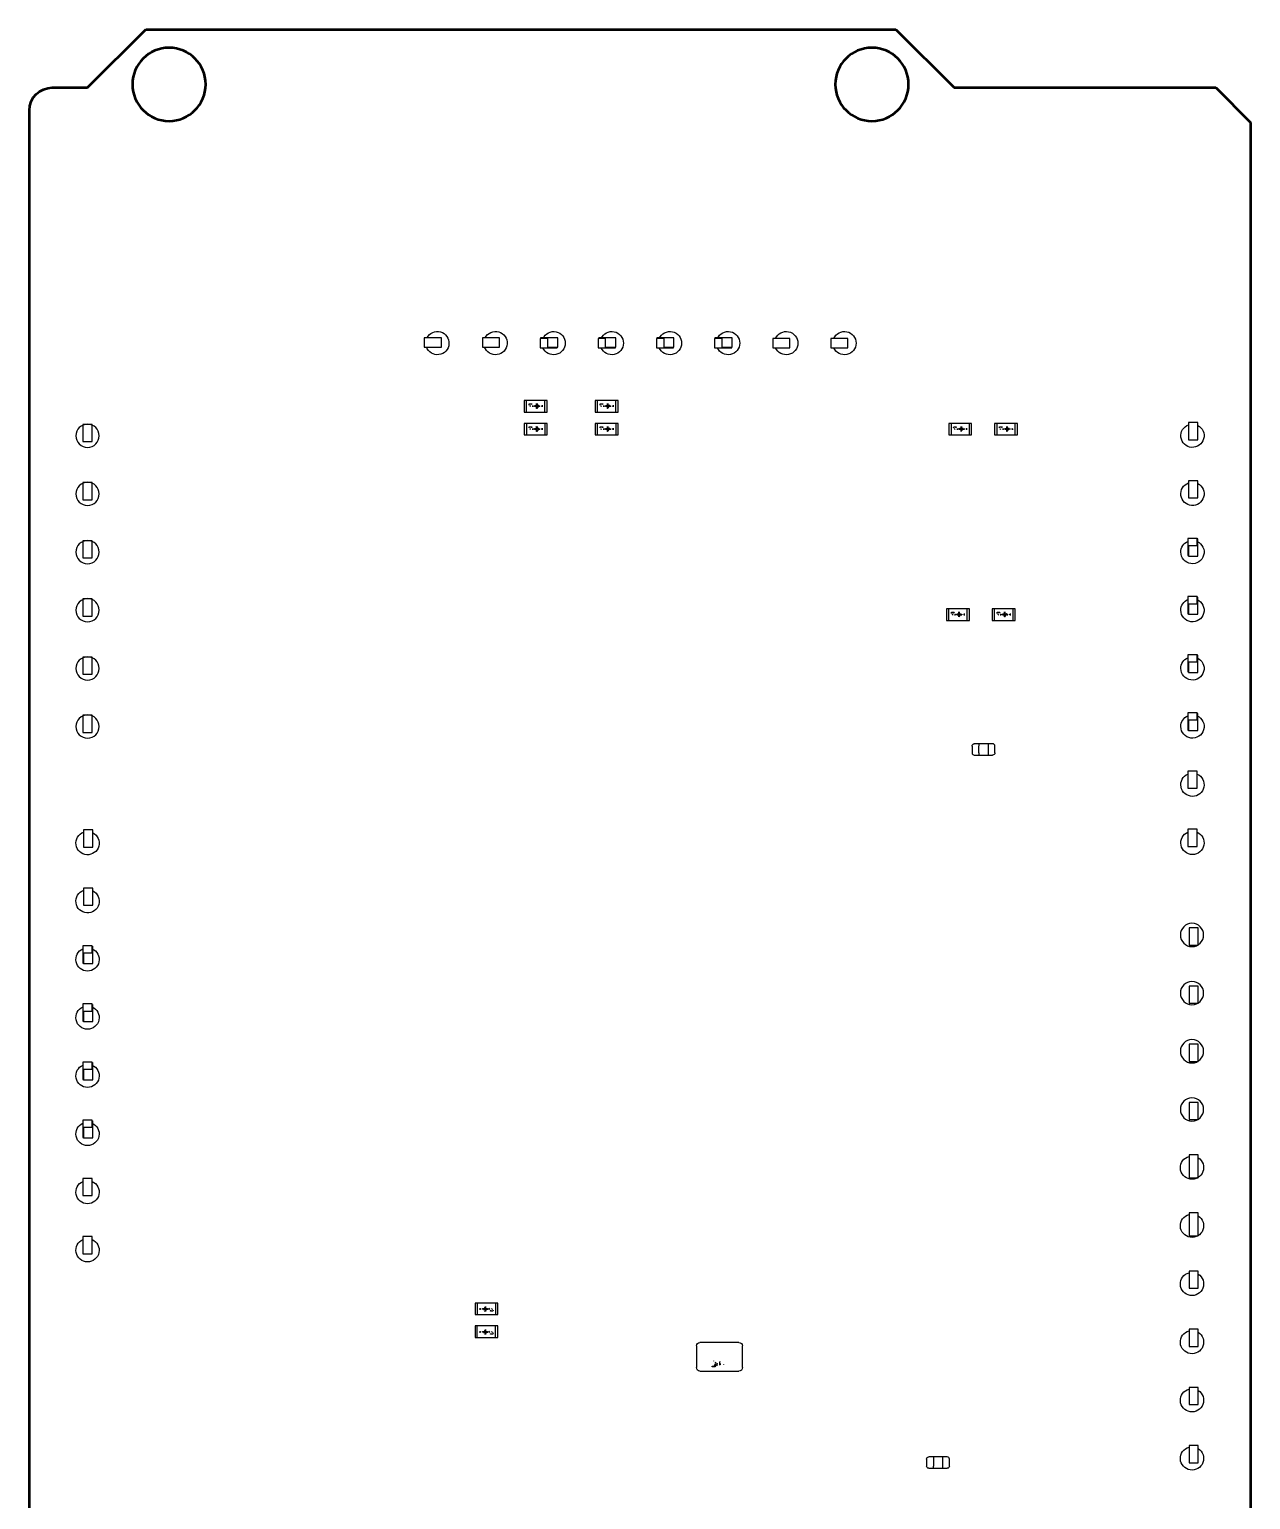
# Model space of a CAD drawing. Header units: millimetres. Extents: x 345 to 622, y 294 to 502.
# Drawn here: x 568.2 to 621.5, y 387.6 to 451.8 of the extents above; entities that cross this region are included whole.
import ezdxf

# ---------------------------------------------------------------- set-up
doc = ezdxf.new("R2010")
doc.units = ezdxf.units.MM
doc.layers.add('Make2D$可见线$场景轮廓线', color=18, linetype='Continuous', lineweight=50, true_color=0x000000)
doc.layers.add('Make2D$可见线$曲线', color=18, linetype='Continuous', true_color=0x000000)

msp = doc.modelspace()

# ---------------------------------------------------------------- linework, layer by layer
at = {"layer": 'Make2D$可见线$场景轮廓线', "color": 96, "true_color": 0x008000}
for p, q in [((570.736, 449.235), (573.276, 451.775)), ((573.276, 451.775), (606.042, 451.775)), ((606.042, 451.775), (608.582, 449.235)), ((569.196, 449.235), (570.736, 449.235)), ((608.582, 449.235), (620.012, 449.235)), ((620.012, 449.235), (621.536, 447.711)), ((568.196, 338.111), (568.196, 448.235)), ((621.536, 447.711), (621.536, 338.111))]:
    msp.add_line(p, q, dxfattribs=at)
at = {"layer": 'Make2D$可见线$场景轮廓线', "color": 96, "true_color": 0x008000, "extrusion": (0, 0, -1)}
for centre in [(-574.296, 449.375), (-604.996, 449.375)]:
    msp.add_circle(centre, 1.6, dxfattribs=at)
msp.add_arc((-569.196, 448.235), 1, 0.00022, 89.99978, dxfattribs=at)
at = {"layer": 'Make2D$可见线$曲线', "color": 96, "true_color": 0x008000}
for p, q in [((570.736, 449.235), (573.276, 451.775)), ((573.276, 451.775), (606.042, 451.775)), ((606.042, 451.775), (608.582, 449.235)), ((569.196, 449.235), (570.736, 449.235)), ((608.582, 449.235), (620.012, 449.235)), ((620.012, 449.235), (621.536, 447.711)), ((568.196, 338.111), (568.196, 448.235)), ((621.536, 447.711), (621.536, 338.111))]:
    msp.add_line(p, q, dxfattribs=at)
at = {"layer": 'Make2D$可见线$曲线', "color": 251, "lineweight": -3, "true_color": 0x4b4b4b}
for p, q in [((585.741, 438.305), (585.441, 438.305)), ((585.736, 438.305), (585.441, 438.305)), ((585.441, 438.305), (585.441, 437.905)), ((585.441, 437.905), (585.741, 437.905)), ((585.441, 437.905), (585.74, 437.905)), ((585.891, 438.305), (585.741, 438.305)), ((585.741, 437.905), (585.891, 437.905)), ((586.191, 438.305), (585.891, 438.305)), ((586.191, 438.305), (585.891, 438.305)), ((585.891, 437.905), (586.191, 437.905)), ((586.191, 437.905), (586.191, 438.305)), ((588.281, 438.305), (587.981, 438.305)), ((588.28, 438.305), (587.981, 438.305)), ((587.981, 438.305), (587.981, 437.905)), ((587.981, 437.905), (588.281, 437.905)), ((588.431, 438.305), (588.281, 438.305)), ((588.281, 437.905), (588.431, 437.905)), ((588.731, 438.305), (588.431, 438.305)), ((588.731, 438.305), (588.431, 438.305)), ((588.431, 437.905), (588.731, 437.905)), ((588.731, 437.905), (588.731, 438.305)), ((590.801, 438.275), (590.501, 438.275)), ((590.501, 438.275), (590.501, 437.875)), ((590.501, 437.875), (590.801, 437.875)), ((590.501, 437.875), (590.8, 437.875)), ((590.821, 438.305), (590.521, 438.305)), ((590.821, 438.305), (590.521, 438.305)), ((590.521, 438.305), (590.521, 438.275)), ((590.823, 438.275), (590.801, 438.275)), ((590.801, 437.875), (590.951, 437.875)), ((590.821, 438.305), (590.821, 437.905)), ((590.971, 438.305), (590.821, 438.305)), ((590.821, 437.905), (590.971, 437.905)), ((590.951, 437.875), (591.251, 437.875)), ((590.951, 437.875), (591.251, 437.875)), ((591.271, 438.305), (590.971, 438.305)), ((590.971, 437.905), (591.271, 437.905)), ((591.251, 437.875), (591.251, 437.905)), ((591.271, 437.905), (591.271, 438.305)), ((593.341, 438.275), (593.041, 438.275)), ((593.041, 438.275), (593.041, 437.875)), ((593.041, 437.875), (593.341, 437.875)), ((593.041, 437.875), (593.341, 437.875)), ((593.361, 438.305), (593.061, 438.305)), ((593.357, 438.305), (593.061, 438.305)), ((593.061, 438.305), (593.061, 438.275)), ((593.367, 438.275), (593.341, 438.275)), ((593.341, 437.875), (593.491, 437.875)), ((593.361, 437.905), (593.361, 438.305)), ((593.511, 438.305), (593.361, 438.305)), ((593.361, 437.905), (593.511, 437.905)), ((593.491, 437.875), (593.791, 437.875)), ((593.491, 437.875), (593.791, 437.875)), ((593.811, 438.305), (593.511, 438.305)), ((593.511, 437.905), (593.811, 437.905)), ((593.511, 437.905), (593.811, 437.905)), ((593.791, 437.875), (593.791, 437.905)), ((593.811, 437.905), (593.811, 438.305)), ((595.881, 438.275), (595.581, 438.275)), ((595.881, 438.275), (595.581, 438.275)), ((595.581, 438.275), (595.581, 437.875)), ((595.581, 437.875), (595.881, 437.875)), ((595.581, 437.875), (595.88, 437.875)), ((595.901, 438.305), (595.601, 438.305)), ((595.901, 438.305), (595.601, 438.305)), ((595.601, 438.305), (595.601, 438.275)), ((595.901, 438.275), (595.881, 438.275)), ((595.881, 437.875), (596.031, 437.875)), ((595.901, 438.305), (595.901, 437.905)), ((596.051, 438.305), (595.901, 438.305)), ((595.901, 437.905), (596.051, 437.905)), ((596.031, 437.875), (596.331, 437.875)), ((596.351, 438.305), (596.051, 438.305)), ((596.051, 437.905), (596.351, 437.905)), ((596.331, 437.875), (596.331, 437.905)), ((596.332, 437.905), (596.351, 437.905)), ((596.351, 437.905), (596.351, 438.305)), ((598.421, 438.275), (598.121, 438.275)), ((598.121, 438.275), (598.121, 437.875)), ((598.121, 437.875), (598.421, 437.875)), ((598.441, 438.305), (598.141, 438.305)), ((598.141, 438.305), (598.141, 438.276)), ((598.443, 438.275), (598.421, 438.275)), ((598.421, 437.875), (598.571, 437.875)), ((598.441, 438.305), (598.441, 437.905)), ((598.591, 438.305), (598.441, 438.305)), ((598.441, 437.905), (598.591, 437.905)), ((598.571, 437.875), (598.871, 437.875)), ((598.571, 437.875), (598.871, 437.875)), ((598.891, 438.305), (598.591, 438.305)), ((598.591, 437.905), (598.891, 437.905)), ((598.871, 437.875), (598.871, 437.905)), ((598.891, 437.905), (598.891, 438.305)), ((600.961, 438.275), (600.661, 438.275)), ((600.661, 438.275), (600.661, 437.875)), ((600.661, 437.875), (600.961, 437.875)), ((601.111, 438.275), (600.961, 438.275)), ((600.961, 437.875), (601.111, 437.875)), ((601.411, 438.275), (601.111, 438.275)), ((601.111, 437.875), (601.411, 437.875)), ((601.411, 437.875), (601.411, 438.275)), ((603.501, 438.275), (603.201, 438.275)), ((603.201, 438.275), (603.201, 437.875)), ((603.201, 437.875), (603.501, 437.875)), ((603.651, 438.275), (603.501, 438.275)), ((603.501, 437.875), (603.651, 437.875)), ((603.951, 438.275), (603.651, 438.275)), ((603.651, 437.875), (603.951, 437.875)), ((603.951, 437.875), (603.951, 438.275)), ((570.536, 434.526), (570.536, 434.226)), ((570.936, 434.526), (570.536, 434.526)), ((570.536, 434.226), (570.536, 434.076)), ((570.536, 434.076), (570.536, 433.776)), ((570.936, 434.226), (570.936, 434.526)), ((570.936, 434.226), (570.936, 434.526)), ((570.936, 434.076), (570.936, 434.226)), ((570.936, 433.776), (570.936, 434.076)), ((618.826, 434.606), (618.826, 434.306)), ((619.226, 434.606), (618.826, 434.606)), ((618.826, 434.306), (618.826, 434.156)), ((618.826, 434.156), (618.826, 433.856)), ((618.826, 434.154), (618.826, 433.856)), ((619.226, 434.306), (619.226, 434.606)), ((619.226, 434.156), (619.226, 434.306)), ((619.226, 433.856), (619.226, 434.156)), ((570.536, 433.776), (570.936, 433.776)), ((618.826, 433.856), (619.226, 433.856)), ((570.536, 431.986), (570.536, 431.686)), ((570.936, 431.986), (570.536, 431.986)), ((570.536, 431.986), (570.536, 431.686)), ((570.536, 431.686), (570.536, 431.536)), ((570.536, 431.536), (570.536, 431.236)), ((570.936, 431.686), (570.936, 431.986)), ((570.936, 431.536), (570.936, 431.686)), ((570.936, 431.236), (570.936, 431.536)), ((570.936, 431.236), (570.936, 431.531)), ((618.826, 432.066), (618.826, 431.766)), ((618.826, 432.066), (618.826, 431.766)), ((619.226, 432.066), (618.826, 432.066)), ((618.826, 431.766), (618.826, 431.616)), ((618.826, 431.616), (618.826, 431.316)), ((618.826, 431.615), (618.826, 431.316)), ((619.226, 431.766), (619.226, 432.066)), ((619.226, 431.766), (619.226, 432.066)), ((619.226, 431.616), (619.226, 431.766)), ((619.226, 431.316), (619.226, 431.616)), ((619.226, 431.316), (619.226, 431.615)), ((570.536, 431.236), (570.936, 431.236)), ((618.826, 431.316), (619.226, 431.316)), ((618.796, 429.546), (618.796, 429.246)), ((618.796, 429.546), (618.796, 429.246)), ((619.196, 429.546), (618.796, 429.546)), ((619.196, 429.246), (619.196, 429.546)), ((619.226, 429.526), (619.196, 429.526)), ((619.226, 429.226), (619.226, 429.526)), ((619.226, 429.226), (619.226, 429.526)), ((570.536, 429.446), (570.536, 429.146)), ((570.936, 429.446), (570.536, 429.446)), ((570.536, 429.446), (570.536, 429.146)), ((570.536, 429.146), (570.536, 428.996)), ((570.536, 428.996), (570.536, 428.696)), ((570.536, 428.993), (570.536, 428.696)), ((570.936, 429.146), (570.936, 429.446)), ((570.936, 429.146), (570.936, 429.446)), ((570.936, 428.996), (570.936, 429.146)), ((570.936, 428.696), (570.936, 428.996)), ((570.936, 428.696), (570.936, 428.993)), ((618.796, 429.246), (618.796, 429.096)), ((618.796, 429.096), (618.796, 428.796)), ((618.796, 429.094), (618.796, 428.796)), ((619.226, 429.226), (618.826, 429.226)), ((618.826, 429.226), (618.826, 429.076)), ((618.826, 429.076), (618.826, 428.776)), ((618.826, 429.073), (618.826, 428.776)), ((619.196, 429.226), (619.196, 429.246)), ((619.226, 429.076), (619.226, 429.226)), ((619.226, 428.776), (619.226, 429.076)), ((570.536, 428.696), (570.936, 428.696)), ((618.796, 428.796), (618.826, 428.796)), ((618.826, 428.776), (619.226, 428.776)), ((618.796, 427.006), (618.796, 426.706)), ((619.196, 427.006), (618.796, 427.006)), ((619.196, 426.706), (619.196, 427.006)), ((619.226, 426.986), (619.198, 426.986)), ((619.226, 426.686), (619.226, 426.986)), ((570.536, 426.906), (570.536, 426.606)), ((570.936, 426.906), (570.536, 426.906)), ((570.536, 426.606), (570.536, 426.456)), ((570.536, 426.456), (570.536, 426.156)), ((570.536, 426.453), (570.536, 426.156)), ((570.936, 426.606), (570.936, 426.906)), ((570.936, 426.606), (570.936, 426.906)), ((570.936, 426.456), (570.936, 426.606)), ((570.936, 426.156), (570.936, 426.456)), ((618.796, 426.706), (618.796, 426.556)), ((618.796, 426.556), (618.796, 426.256)), ((618.796, 426.553), (618.796, 426.256)), ((618.826, 426.686), (619.226, 426.686)), ((618.826, 426.686), (618.826, 426.536)), ((618.826, 426.536), (618.826, 426.236)), ((619.196, 426.686), (619.196, 426.706)), ((619.226, 426.536), (619.226, 426.686)), ((619.226, 426.236), (619.226, 426.537)), ((619.226, 426.236), (619.226, 426.536)), ((570.536, 426.156), (570.936, 426.156)), ((618.796, 426.256), (618.828, 426.256)), ((618.826, 426.25), (618.826, 426.236)), ((618.826, 426.236), (619.226, 426.236)), ((618.796, 424.466), (618.796, 424.166)), ((618.796, 424.466), (618.796, 424.166)), ((619.196, 424.466), (618.796, 424.466)), ((619.196, 424.166), (619.196, 424.466)), ((619.226, 424.446), (619.2, 424.446)), ((619.226, 424.146), (619.226, 424.446)), ((570.536, 424.366), (570.536, 424.066)), ((570.936, 424.366), (570.536, 424.366)), ((570.536, 424.066), (570.536, 423.916)), ((570.536, 423.916), (570.536, 423.616)), ((570.936, 424.066), (570.936, 424.366)), ((570.936, 424.066), (570.936, 424.366)), ((570.936, 423.916), (570.936, 424.066)), ((570.936, 423.616), (570.936, 423.916)), ((618.796, 424.166), (618.796, 424.016)), ((618.796, 424.016), (618.796, 423.716)), ((619.226, 424.146), (618.826, 424.146)), ((618.826, 424.146), (618.826, 423.996)), ((618.826, 423.996), (618.826, 423.696)), ((619.196, 424.146), (619.196, 424.166)), ((619.226, 423.996), (619.226, 424.146)), ((619.226, 423.696), (619.226, 423.996)), ((570.536, 423.616), (570.936, 423.616)), ((618.796, 423.716), (618.83, 423.716)), ((618.826, 423.696), (619.226, 423.696)), ((570.536, 421.826), (570.536, 421.526)), ((570.936, 421.826), (570.536, 421.826)), ((570.536, 421.826), (570.536, 421.526)), ((570.936, 421.526), (570.936, 421.826)), ((618.796, 421.926), (618.796, 421.626)), ((619.196, 421.926), (618.796, 421.926)), ((619.196, 421.626), (619.196, 421.926)), ((619.226, 421.906), (619.196, 421.906)), ((619.226, 421.606), (619.226, 421.906)), ((619.226, 421.606), (619.226, 421.906)), ((570.536, 421.526), (570.536, 421.376)), ((570.536, 421.376), (570.536, 421.076)), ((570.936, 421.376), (570.936, 421.526)), ((570.936, 421.076), (570.936, 421.376)), ((618.796, 421.626), (618.796, 421.476)), ((618.796, 421.476), (618.796, 421.176)), ((618.796, 421.176), (618.826, 421.176)), ((619.226, 421.606), (618.826, 421.606)), ((618.826, 421.606), (618.826, 421.456)), ((618.826, 421.456), (618.826, 421.156)), ((618.826, 421.178), (618.826, 421.156)), ((619.196, 421.606), (619.196, 421.626)), ((619.226, 421.456), (619.226, 421.606)), ((619.226, 421.156), (619.226, 421.457)), ((619.226, 421.156), (619.226, 421.456)), ((570.536, 421.076), (570.936, 421.076)), ((618.826, 421.156), (619.226, 421.156)), ((618.796, 419.386), (618.796, 419.086)), ((618.796, 419.386), (618.796, 419.086)), ((619.196, 419.386), (618.796, 419.386)), ((619.196, 419.086), (619.196, 419.386)), ((618.796, 419.086), (618.796, 418.936)), ((618.796, 418.936), (618.796, 418.636)), ((618.796, 418.636), (619.196, 418.636)), ((619.196, 418.936), (619.196, 419.086)), ((619.196, 418.636), (619.196, 418.936)), ((570.566, 416.816), (570.566, 416.516)), ((570.566, 416.816), (570.566, 416.516)), ((570.966, 416.816), (570.566, 416.816)), ((570.966, 416.516), (570.966, 416.816)), ((570.966, 416.516), (570.966, 416.816)), ((618.796, 416.846), (618.796, 416.546)), ((619.196, 416.846), (618.796, 416.846)), ((619.196, 416.546), (619.196, 416.846)), ((570.566, 416.516), (570.566, 416.366)), ((570.566, 416.366), (570.566, 416.066)), ((570.566, 416.364), (570.566, 416.066)), ((570.566, 416.066), (570.966, 416.066)), ((570.966, 416.366), (570.966, 416.516)), ((570.966, 416.066), (570.966, 416.366)), ((570.966, 416.066), (570.966, 416.364)), ((618.796, 416.546), (618.796, 416.396)), ((618.796, 416.396), (618.796, 416.096)), ((618.796, 416.392), (618.796, 416.096)), ((618.796, 416.096), (619.196, 416.096)), ((619.196, 416.396), (619.196, 416.546)), ((619.196, 416.096), (619.196, 416.397)), ((619.196, 416.096), (619.196, 416.396)), ((570.566, 414.276), (570.566, 413.976)), ((570.566, 414.276), (570.566, 413.976)), ((570.966, 414.276), (570.566, 414.276)), ((570.966, 413.976), (570.966, 414.276)), ((570.566, 413.976), (570.566, 413.826)), ((570.566, 413.826), (570.566, 413.526)), ((570.566, 413.526), (570.966, 413.526)), ((570.966, 413.826), (570.966, 413.976)), ((570.966, 413.526), (570.966, 413.826)), ((570.966, 413.526), (570.966, 413.824)), ((619.246, 412.536), (618.846, 412.536)), ((618.846, 412.536), (618.846, 412.236)), ((618.846, 412.236), (618.846, 412.086)), ((619.246, 412.236), (619.246, 412.536)), ((619.246, 412.236), (619.246, 412.536)), ((619.246, 412.086), (619.246, 412.236)), ((570.536, 411.756), (570.536, 411.456)), ((570.536, 411.756), (570.536, 411.456)), ((570.936, 411.756), (570.536, 411.756)), ((570.936, 411.456), (570.936, 411.756)), ((570.966, 411.436), (570.966, 411.736)), ((618.846, 412.086), (618.846, 411.786)), ((618.846, 411.786), (619.246, 411.786)), ((619.246, 411.786), (619.246, 412.086)), ((570.536, 411.456), (570.536, 411.306)), ((570.536, 411.306), (570.536, 411.006)), ((570.536, 411.006), (570.566, 411.006)), ((570.966, 411.436), (570.566, 411.436)), ((570.566, 411.436), (570.566, 411.286)), ((570.566, 411.286), (570.566, 410.986)), ((570.566, 411.283), (570.566, 410.986)), ((570.566, 410.986), (570.966, 410.986)), ((570.936, 411.437), (570.936, 411.456)), ((570.966, 411.286), (570.966, 411.436)), ((570.966, 410.986), (570.966, 411.286)), ((619.246, 409.996), (618.846, 409.996)), ((618.846, 409.996), (618.846, 409.696)), ((618.846, 409.996), (618.846, 409.696)), ((618.846, 409.696), (618.846, 409.546)), ((619.246, 409.696), (619.246, 409.996)), ((619.246, 409.546), (619.246, 409.696)), ((570.536, 409.216), (570.536, 408.916)), ((570.936, 409.216), (570.536, 409.216)), ((570.936, 408.916), (570.936, 409.216)), ((570.966, 408.896), (570.966, 409.196)), ((570.966, 408.896), (570.966, 409.196)), ((618.846, 409.546), (618.846, 409.246)), ((618.846, 409.545), (618.846, 409.246)), ((618.846, 409.246), (619.246, 409.246)), ((619.246, 409.246), (619.246, 409.546)), ((619.246, 409.246), (619.246, 409.546)), ((570.536, 408.916), (570.536, 408.766)), ((570.536, 408.766), (570.536, 408.466)), ((570.536, 408.764), (570.536, 408.466)), ((570.536, 408.466), (570.571, 408.466)), ((570.566, 408.896), (570.966, 408.896)), ((570.566, 408.896), (570.566, 408.746)), ((570.566, 408.746), (570.566, 408.446)), ((570.566, 408.446), (570.966, 408.446)), ((570.936, 408.896), (570.936, 408.916)), ((570.966, 408.746), (570.966, 408.896)), ((570.966, 408.446), (570.966, 408.746)), ((570.966, 408.446), (570.966, 408.743)), ((619.246, 407.456), (618.846, 407.456)), ((618.846, 407.456), (618.846, 407.156)), ((618.846, 407.456), (618.846, 407.156)), ((618.846, 407.156), (618.846, 407.006)), ((619.246, 407.156), (619.246, 407.456)), ((619.246, 407.156), (619.246, 407.456)), ((619.246, 407.006), (619.246, 407.156)), ((570.536, 406.676), (570.536, 406.376)), ((570.936, 406.676), (570.536, 406.676)), ((570.936, 406.376), (570.936, 406.676)), ((570.966, 406.356), (570.966, 406.656)), ((618.846, 407.006), (618.846, 406.706)), ((618.846, 407.003), (618.846, 406.706)), ((618.846, 406.706), (619.246, 406.706)), ((619.246, 406.706), (619.246, 407.006)), ((570.536, 406.376), (570.536, 406.226)), ((570.536, 406.226), (570.536, 405.926)), ((570.536, 405.926), (570.567, 405.926)), ((570.966, 406.356), (570.566, 406.356)), ((570.566, 406.356), (570.566, 406.206)), ((570.566, 406.206), (570.566, 405.906)), ((570.566, 406.201), (570.566, 405.906)), ((570.566, 405.906), (570.966, 405.906)), ((570.936, 406.356), (570.936, 406.376)), ((570.966, 406.206), (570.966, 406.356)), ((570.966, 405.906), (570.966, 406.206)), ((570.966, 405.906), (570.966, 406.203)), ((619.246, 404.916), (618.846, 404.916)), ((618.846, 404.916), (618.846, 404.616)), ((618.846, 404.916), (618.846, 404.616)), ((618.846, 404.616), (618.846, 404.466)), ((619.246, 404.616), (619.246, 404.916)), ((619.246, 404.466), (619.246, 404.616)), ((570.536, 404.136), (570.536, 403.836)), ((570.936, 404.136), (570.536, 404.136)), ((570.536, 403.836), (570.536, 403.686)), ((570.936, 403.836), (570.936, 404.136)), ((570.936, 403.817), (570.936, 403.836)), ((570.966, 403.816), (570.966, 404.116)), ((570.966, 403.816), (570.966, 404.116)), ((618.846, 404.466), (618.846, 404.166)), ((618.846, 404.463), (618.846, 404.166)), ((618.846, 404.166), (619.246, 404.166)), ((619.246, 404.166), (619.246, 404.467)), ((619.246, 404.166), (619.246, 404.466)), ((570.536, 403.686), (570.536, 403.386)), ((570.536, 403.683), (570.536, 403.386)), ((570.536, 403.386), (570.566, 403.386)), ((570.966, 403.816), (570.566, 403.816)), ((570.566, 403.816), (570.566, 403.666)), ((570.566, 403.666), (570.566, 403.366)), ((570.566, 403.366), (570.966, 403.366)), ((570.966, 403.666), (570.966, 403.816)), ((570.966, 403.366), (570.966, 403.666)), ((570.966, 403.366), (570.966, 403.663)), ((618.846, 402.636), (618.846, 402.336)), ((618.846, 402.636), (618.846, 402.376)), ((619.246, 402.636), (618.846, 402.636)), ((619.246, 402.336), (619.246, 402.636)), ((619.246, 402.376), (619.246, 402.636)), ((618.846, 402.336), (618.846, 402.186)), ((618.846, 402.186), (618.846, 402.076)), ((618.846, 402.076), (618.846, 401.926)), ((618.846, 401.926), (618.846, 401.626)), ((619.246, 402.186), (619.246, 402.336)), ((619.246, 402.076), (619.246, 402.186)), ((619.246, 401.926), (619.246, 402.076)), ((619.246, 401.626), (619.246, 401.926)), ((570.536, 401.596), (570.536, 401.296)), ((570.936, 401.596), (570.536, 401.596)), ((570.536, 401.296), (570.536, 401.146)), ((570.936, 401.296), (570.936, 401.596)), ((570.936, 401.296), (570.936, 401.596)), ((570.936, 401.146), (570.936, 401.296)), ((618.846, 401.886), (618.846, 401.626)), ((618.846, 401.626), (619.246, 401.626)), ((619.246, 401.626), (619.246, 401.885)), ((570.536, 401.146), (570.536, 400.846)), ((570.536, 400.846), (570.936, 400.846)), ((570.936, 400.846), (570.936, 401.146)), ((570.936, 400.846), (570.936, 401.143)), ((618.846, 400.096), (618.846, 399.796)), ((618.846, 400.096), (618.846, 399.836)), ((619.246, 400.096), (618.846, 400.096)), ((619.246, 399.796), (619.246, 400.096)), ((619.246, 399.796), (619.246, 400.096)), ((618.846, 399.796), (618.846, 399.646)), ((618.846, 399.64), (618.846, 399.536)), ((618.846, 399.536), (618.846, 399.386)), ((618.846, 399.386), (618.846, 399.086)), ((618.846, 399.346), (618.846, 399.086)), ((619.246, 399.646), (619.246, 399.796)), ((619.246, 399.536), (619.246, 399.646)), ((619.246, 399.386), (619.246, 399.536)), ((619.246, 399.086), (619.246, 399.386)), ((570.536, 399.056), (570.536, 398.756)), ((570.936, 399.056), (570.536, 399.056)), ((570.536, 398.756), (570.536, 398.606)), ((570.936, 398.756), (570.936, 399.056)), ((570.936, 398.606), (570.936, 398.756)), ((618.846, 399.086), (619.246, 399.086)), ((570.536, 398.606), (570.536, 398.306)), ((570.536, 398.602), (570.536, 398.306)), ((570.536, 398.306), (570.936, 398.306)), ((570.936, 398.306), (570.936, 398.606)), ((570.936, 398.306), (570.936, 398.603)), ((618.846, 397.556), (618.846, 397.256)), ((618.846, 397.556), (618.846, 397.256)), ((619.246, 397.556), (618.846, 397.556)), ((619.246, 397.256), (619.246, 397.556)), ((619.246, 397.256), (619.246, 397.556)), ((618.846, 397.256), (618.846, 397.106)), ((618.846, 397.106), (618.846, 396.806)), ((618.846, 397.103), (618.846, 396.806)), ((618.846, 396.806), (619.246, 396.806)), ((619.246, 397.106), (619.246, 397.256)), ((619.246, 396.806), (619.246, 397.106)), ((619.246, 396.806), (619.246, 397.103)), ((618.846, 395.016), (618.846, 394.716)), ((619.246, 395.016), (618.846, 395.016)), ((619.246, 394.716), (619.246, 395.016)), ((618.846, 394.716), (618.846, 394.566)), ((618.846, 394.566), (618.846, 394.266)), ((618.846, 394.266), (619.246, 394.266)), ((619.246, 394.566), (619.246, 394.716)), ((619.246, 394.266), (619.246, 394.566)), ((618.846, 392.476), (618.846, 392.176)), ((619.246, 392.476), (618.846, 392.476)), ((619.246, 392.176), (619.246, 392.476)), ((618.846, 392.176), (618.846, 392.026)), ((618.846, 392.026), (618.846, 391.726)), ((618.846, 391.726), (619.246, 391.726)), ((619.246, 392.026), (619.246, 392.176)), ((619.246, 391.726), (619.246, 392.026)), ((619.246, 391.726), (619.246, 392.025)), ((618.846, 389.936), (618.846, 389.636)), ((619.246, 389.936), (618.846, 389.936)), ((619.246, 389.636), (619.246, 389.936)), ((619.246, 389.636), (619.246, 389.936)), ((618.846, 389.636), (618.846, 389.486)), ((618.846, 389.486), (618.846, 389.186)), ((618.846, 389.186), (619.246, 389.186)), ((619.246, 389.486), (619.246, 389.636)), ((619.246, 389.186), (619.246, 389.486)), ((619.246, 389.186), (619.246, 389.484))]:
    msp.add_line(p, q, dxfattribs=at)
at = {"layer": 'Make2D$可见线$曲线', "color": 9, "lineweight": -3, "true_color": 0xc0c0c0}
for p, q in [((589.811, 435.565), (589.811, 435.065)), ((589.911, 435.565), (589.811, 435.565)), ((589.911, 435.065), (589.911, 435.565)), ((590.711, 435.565), (589.911, 435.565)), ((590.025, 435.37), (590.032, 435.42)), ((590.032, 435.42), (590.141, 435.42)), ((590.054, 435.322), (590.077, 435.345)), ((590.127, 435.403), (590.059, 435.403)), ((590.086, 435.339), (590.059, 435.302)), ((590.128, 435.386), (590.122, 435.378)), ((590.141, 435.42), (590.141, 435.405)), ((590.174, 435.353), (590.172, 435.319)), ((590.172, 435.319), (590.174, 435.286)), ((590.195, 435.341), (590.194, 435.319)), ((590.194, 435.319), (590.194, 435.309)), ((590.269, 435.319), (590.268, 435.341)), ((590.269, 435.309), (590.269, 435.319)), ((590.291, 435.319), (590.287, 435.363)), ((590.289, 435.287), (590.291, 435.319)), ((590.316, 435.36), (590.347, 435.36)), ((590.319, 435.421), (590.397, 435.421)), ((590.347, 435.36), (590.347, 435.399)), ((590.347, 435.218), (590.347, 435.353)), ((590.445, 435.354), (590.359, 435.218)), ((590.366, 435.399), (590.366, 435.36)), ((590.366, 435.36), (590.445, 435.36)), ((590.366, 435.353), (590.366, 435.247)), ((590.472, 435.319), (590.474, 435.353)), ((590.474, 435.286), (590.472, 435.319)), ((590.494, 435.319), (590.495, 435.341)), ((590.494, 435.309), (590.494, 435.319)), ((590.568, 435.341), (590.569, 435.319)), ((590.569, 435.319), (590.569, 435.309)), ((590.587, 435.363), (590.591, 435.319)), ((590.591, 435.319), (590.589, 435.287)), ((590.811, 435.565), (590.711, 435.565)), ((590.711, 435.065), (590.711, 435.565)), ((590.811, 435.065), (590.811, 435.565)), ((592.911, 435.565), (592.911, 435.065)), ((593.011, 435.565), (592.911, 435.565)), ((593.811, 435.565), (593.011, 435.565)), ((593.011, 435.065), (593.011, 435.565)), ((593.125, 435.37), (593.132, 435.42)), ((593.132, 435.42), (593.241, 435.42)), ((593.154, 435.322), (593.177, 435.345)), ((593.227, 435.403), (593.159, 435.403)), ((593.186, 435.339), (593.159, 435.302)), ((593.228, 435.386), (593.222, 435.378)), ((593.241, 435.42), (593.241, 435.405)), ((593.274, 435.353), (593.272, 435.319)), ((593.272, 435.319), (593.274, 435.286)), ((593.295, 435.341), (593.294, 435.319)), ((593.294, 435.319), (593.294, 435.309)), ((593.369, 435.319), (593.368, 435.341)), ((593.369, 435.309), (593.369, 435.319)), ((593.391, 435.319), (593.387, 435.363)), ((593.389, 435.287), (593.391, 435.319)), ((593.419, 435.421), (593.497, 435.421)), ((593.447, 435.36), (593.447, 435.399)), ((593.447, 435.218), (593.447, 435.353)), ((593.466, 435.399), (593.466, 435.36)), ((593.466, 435.36), (593.545, 435.36)), ((593.466, 435.353), (593.466, 435.247)), ((593.534, 435.353), (593.467, 435.247)), ((593.545, 435.354), (593.541, 435.348)), ((593.572, 435.319), (593.574, 435.353)), ((593.574, 435.286), (593.572, 435.319)), ((593.594, 435.319), (593.595, 435.341)), ((593.594, 435.309), (593.594, 435.319)), ((593.668, 435.341), (593.669, 435.319)), ((593.669, 435.319), (593.669, 435.309)), ((593.687, 435.363), (593.691, 435.319)), ((593.691, 435.319), (593.689, 435.287)), ((593.811, 435.065), (593.811, 435.565)), ((593.911, 435.565), (593.811, 435.565)), ((593.911, 435.065), (593.911, 435.565)), ((589.811, 435.065), (589.911, 435.065)), ((589.911, 435.065), (590.711, 435.065)), ((590.359, 435.218), (590.347, 435.218)), ((590.711, 435.065), (590.811, 435.065)), ((592.911, 435.065), (593.011, 435.065)), ((593.011, 435.065), (593.811, 435.065)), ((593.459, 435.218), (593.447, 435.218)), ((593.475, 435.243), (593.459, 435.218)), ((593.811, 435.065), (593.911, 435.065)), ((589.811, 434.565), (589.811, 434.065)), ((589.911, 434.565), (589.811, 434.565)), ((589.811, 434.065), (589.911, 434.065)), ((589.911, 434.565), (589.911, 434.065)), ((590.711, 434.565), (589.911, 434.565)), ((589.911, 434.065), (590.711, 434.065)), ((590.025, 434.37), (590.032, 434.42)), ((590.032, 434.42), (590.141, 434.42)), ((590.054, 434.322), (590.077, 434.345)), ((590.127, 434.403), (590.059, 434.403)), ((590.086, 434.339), (590.059, 434.302)), ((590.128, 434.386), (590.122, 434.378)), ((590.141, 434.42), (590.141, 434.405)), ((590.174, 434.353), (590.172, 434.319)), ((590.172, 434.319), (590.174, 434.286)), ((590.195, 434.341), (590.194, 434.319)), ((590.194, 434.319), (590.194, 434.309)), ((590.269, 434.319), (590.268, 434.341)), ((590.269, 434.309), (590.269, 434.319)), ((590.291, 434.319), (590.287, 434.363)), ((590.289, 434.287), (590.291, 434.319)), ((590.316, 434.36), (590.347, 434.36)), ((590.33, 434.414), (590.319, 434.414)), ((590.33, 434.421), (590.397, 434.421)), ((590.347, 434.36), (590.347, 434.399)), ((590.347, 434.218), (590.347, 434.353)), ((590.359, 434.218), (590.347, 434.218)), ((590.445, 434.354), (590.359, 434.218)), ((590.366, 434.399), (590.366, 434.36)), ((590.366, 434.36), (590.445, 434.36)), ((590.366, 434.247), (590.366, 434.353)), ((590.472, 434.319), (590.474, 434.353)), ((590.474, 434.286), (590.472, 434.319)), ((590.494, 434.319), (590.495, 434.341)), ((590.494, 434.309), (590.494, 434.319)), ((590.568, 434.341), (590.569, 434.319)), ((590.569, 434.319), (590.569, 434.309)), ((590.587, 434.363), (590.591, 434.319)), ((590.591, 434.319), (590.589, 434.287)), ((590.811, 434.565), (590.711, 434.565)), ((590.711, 434.565), (590.711, 434.065)), ((590.711, 434.065), (590.811, 434.065)), ((590.811, 434.065), (590.811, 434.565)), ((592.911, 434.565), (592.911, 434.065)), ((593.011, 434.565), (592.911, 434.565)), ((592.911, 434.065), (593.011, 434.065)), ((593.811, 434.565), (593.011, 434.565)), ((593.011, 434.065), (593.011, 434.565)), ((593.011, 434.065), (593.811, 434.065)), ((593.125, 434.37), (593.132, 434.42)), ((593.132, 434.42), (593.241, 434.42)), ((593.154, 434.322), (593.177, 434.345)), ((593.227, 434.403), (593.159, 434.403)), ((593.186, 434.339), (593.159, 434.302)), ((593.228, 434.386), (593.222, 434.378)), ((593.241, 434.42), (593.241, 434.405)), ((593.274, 434.353), (593.272, 434.319)), ((593.272, 434.319), (593.274, 434.286)), ((593.295, 434.341), (593.294, 434.319)), ((593.294, 434.319), (593.294, 434.309)), ((593.369, 434.319), (593.368, 434.341)), ((593.369, 434.309), (593.369, 434.319)), ((593.391, 434.319), (593.387, 434.363)), ((593.389, 434.287), (593.391, 434.319)), ((593.416, 434.36), (593.447, 434.36)), ((593.419, 434.421), (593.497, 434.421)), ((593.447, 434.36), (593.447, 434.399)), ((593.447, 434.218), (593.447, 434.353)), ((593.459, 434.218), (593.447, 434.218)), ((593.475, 434.243), (593.459, 434.218)), ((593.466, 434.399), (593.466, 434.36)), ((593.466, 434.36), (593.545, 434.36)), ((593.466, 434.247), (593.466, 434.353)), ((593.534, 434.353), (593.467, 434.247)), ((593.545, 434.354), (593.541, 434.348)), ((593.572, 434.319), (593.574, 434.353)), ((593.574, 434.286), (593.572, 434.319)), ((593.594, 434.319), (593.595, 434.341)), ((593.594, 434.309), (593.594, 434.319)), ((593.668, 434.341), (593.669, 434.319)), ((593.669, 434.319), (593.669, 434.309)), ((593.687, 434.363), (593.691, 434.319)), ((593.691, 434.319), (593.689, 434.287)), ((593.911, 434.565), (593.811, 434.565)), ((593.811, 434.565), (593.811, 434.065)), ((593.811, 434.065), (593.911, 434.065)), ((593.911, 434.065), (593.911, 434.565)), ((608.351, 434.565), (608.351, 434.065)), ((608.451, 434.565), (608.351, 434.565)), ((608.351, 434.065), (608.451, 434.065)), ((608.451, 434.565), (608.451, 434.065)), ((609.251, 434.565), (608.451, 434.565)), ((608.451, 434.065), (609.251, 434.065)), ((608.565, 434.37), (608.572, 434.42)), ((608.572, 434.42), (608.681, 434.42)), ((608.594, 434.322), (608.617, 434.345)), ((608.667, 434.403), (608.599, 434.403)), ((608.626, 434.339), (608.599, 434.302)), ((608.668, 434.386), (608.662, 434.378)), ((608.681, 434.42), (608.681, 434.405)), ((608.714, 434.353), (608.712, 434.319)), ((608.712, 434.319), (608.714, 434.286)), ((608.735, 434.341), (608.734, 434.319)), ((608.734, 434.319), (608.734, 434.309)), ((608.809, 434.319), (608.808, 434.341)), ((608.809, 434.309), (608.809, 434.319)), ((608.831, 434.319), (608.827, 434.363)), ((608.829, 434.287), (608.831, 434.319)), ((608.856, 434.36), (608.887, 434.36)), ((608.859, 434.421), (608.937, 434.421)), ((608.887, 434.36), (608.887, 434.399)), ((608.887, 434.218), (608.887, 434.353)), ((608.899, 434.218), (608.887, 434.218)), ((608.915, 434.243), (608.899, 434.218)), ((608.906, 434.399), (608.906, 434.36)), ((608.906, 434.36), (608.985, 434.36)), ((608.906, 434.247), (608.906, 434.353)), ((608.974, 434.353), (608.907, 434.247)), ((608.985, 434.354), (608.981, 434.348)), ((609.012, 434.319), (609.014, 434.353)), ((609.014, 434.286), (609.012, 434.319)), ((609.034, 434.319), (609.035, 434.341)), ((609.034, 434.309), (609.034, 434.319)), ((609.108, 434.341), (609.109, 434.319)), ((609.109, 434.319), (609.109, 434.309)), ((609.127, 434.363), (609.131, 434.319)), ((609.131, 434.319), (609.129, 434.287)), ((609.251, 434.065), (609.251, 434.565)), ((609.351, 434.565), (609.251, 434.565)), ((609.251, 434.065), (609.351, 434.065)), ((609.351, 434.065), (609.351, 434.565)), ((610.351, 434.565), (610.351, 434.065)), ((610.451, 434.565), (610.351, 434.565)), ((610.351, 434.065), (610.451, 434.065)), ((610.451, 434.565), (610.451, 434.065)), ((611.251, 434.565), (610.451, 434.565)), ((610.451, 434.065), (611.251, 434.065)), ((610.565, 434.37), (610.572, 434.42)), ((610.572, 434.42), (610.681, 434.42)), ((610.594, 434.322), (610.617, 434.345)), ((610.667, 434.403), (610.599, 434.403)), ((610.626, 434.339), (610.599, 434.302)), ((610.668, 434.386), (610.662, 434.378)), ((610.681, 434.42), (610.681, 434.405)), ((610.714, 434.353), (610.712, 434.319)), ((610.712, 434.319), (610.714, 434.286)), ((610.735, 434.341), (610.734, 434.319)), ((610.734, 434.319), (610.734, 434.309)), ((610.809, 434.319), (610.808, 434.341)), ((610.809, 434.309), (610.809, 434.319)), ((610.831, 434.319), (610.827, 434.363)), ((610.829, 434.287), (610.831, 434.319)), ((610.856, 434.36), (610.887, 434.36)), ((610.859, 434.421), (610.937, 434.421)), ((610.887, 434.36), (610.887, 434.399)), ((610.887, 434.218), (610.887, 434.353)), ((610.899, 434.218), (610.887, 434.218)), ((610.915, 434.243), (610.899, 434.218)), ((610.906, 434.399), (610.906, 434.36)), ((610.906, 434.36), (610.985, 434.36)), ((610.906, 434.247), (610.906, 434.353)), ((610.974, 434.353), (610.907, 434.247)), ((610.985, 434.354), (610.981, 434.348)), ((611.012, 434.319), (611.014, 434.353)), ((611.014, 434.286), (611.012, 434.319)), ((611.034, 434.319), (611.035, 434.341)), ((611.034, 434.309), (611.034, 434.319)), ((611.108, 434.341), (611.109, 434.319)), ((611.109, 434.319), (611.109, 434.309)), ((611.127, 434.363), (611.131, 434.319)), ((611.131, 434.319), (611.129, 434.287)), ((611.351, 434.565), (611.251, 434.565)), ((611.251, 434.065), (611.251, 434.565)), ((611.251, 434.065), (611.351, 434.065)), ((611.351, 434.065), (611.351, 434.565)), ((608.251, 426.465), (608.251, 425.965)), ((608.351, 426.465), (608.251, 426.465)), ((609.151, 426.465), (608.351, 426.465)), ((608.351, 425.965), (608.351, 426.465)), ((608.465, 426.27), (608.472, 426.32)), ((608.472, 426.32), (608.581, 426.32)), ((608.567, 426.303), (608.499, 426.303)), ((608.581, 426.32), (608.581, 426.305)), ((608.759, 426.321), (608.837, 426.321)), ((608.787, 426.26), (608.787, 426.299)), ((608.806, 426.299), (608.806, 426.26)), ((609.151, 425.965), (609.151, 426.465)), ((609.251, 426.465), (609.151, 426.465)), ((609.251, 425.965), (609.251, 426.465)), ((610.251, 426.465), (610.251, 425.965)), ((610.351, 426.465), (610.251, 426.465)), ((611.151, 426.465), (610.351, 426.465)), ((610.351, 425.965), (610.351, 426.465)), ((610.465, 426.27), (610.472, 426.32)), ((610.472, 426.32), (610.581, 426.32)), ((610.567, 426.303), (610.499, 426.303)), ((610.581, 426.32), (610.581, 426.305)), ((610.759, 426.321), (610.837, 426.321)), ((610.787, 426.26), (610.787, 426.299)), ((610.806, 426.299), (610.806, 426.26)), ((611.251, 426.465), (611.151, 426.465)), ((611.151, 426.465), (611.151, 425.965)), ((611.251, 425.965), (611.251, 426.465)), ((608.251, 425.965), (608.351, 425.965)), ((608.351, 425.965), (609.151, 425.965)), ((608.494, 426.222), (608.517, 426.245)), ((608.526, 426.239), (608.499, 426.202)), ((608.568, 426.286), (608.562, 426.278)), ((608.614, 426.253), (608.612, 426.219)), ((608.612, 426.219), (608.614, 426.186)), ((608.635, 426.241), (608.634, 426.219)), ((608.634, 426.219), (608.634, 426.209)), ((608.709, 426.219), (608.708, 426.241)), ((608.709, 426.209), (608.709, 426.219)), ((608.731, 426.219), (608.727, 426.263)), ((608.729, 426.187), (608.731, 426.219)), ((608.756, 426.26), (608.787, 426.26)), ((608.787, 426.118), (608.787, 426.253)), ((608.799, 426.118), (608.787, 426.118)), ((608.815, 426.143), (608.799, 426.118)), ((608.806, 426.26), (608.885, 426.26)), ((608.806, 426.253), (608.806, 426.147)), ((608.874, 426.253), (608.807, 426.147)), ((608.885, 426.254), (608.881, 426.248)), ((608.912, 426.219), (608.914, 426.253)), ((608.914, 426.186), (608.912, 426.219)), ((608.934, 426.219), (608.935, 426.241)), ((608.934, 426.209), (608.934, 426.219)), ((609.008, 426.241), (609.009, 426.219)), ((609.009, 426.219), (609.009, 426.209)), ((609.027, 426.263), (609.031, 426.219)), ((609.031, 426.219), (609.029, 426.187)), ((609.151, 425.965), (609.251, 425.965)), ((610.251, 425.965), (610.351, 425.965)), ((610.351, 425.965), (611.151, 425.965)), ((610.494, 426.222), (610.517, 426.245)), ((610.526, 426.239), (610.499, 426.202)), ((610.568, 426.286), (610.562, 426.278)), ((610.614, 426.253), (610.612, 426.219)), ((610.612, 426.219), (610.614, 426.186)), ((610.635, 426.241), (610.634, 426.219)), ((610.634, 426.219), (610.634, 426.209)), ((610.709, 426.219), (610.708, 426.241)), ((610.709, 426.209), (610.709, 426.219)), ((610.731, 426.219), (610.727, 426.263)), ((610.729, 426.187), (610.731, 426.219)), ((610.756, 426.26), (610.787, 426.26)), ((610.787, 426.118), (610.787, 426.253)), ((610.799, 426.118), (610.787, 426.118)), ((610.815, 426.143), (610.799, 426.118)), ((610.806, 426.26), (610.885, 426.26)), ((610.806, 426.253), (610.806, 426.147)), ((610.874, 426.253), (610.807, 426.147)), ((610.885, 426.254), (610.881, 426.248)), ((610.912, 426.219), (610.914, 426.253)), ((610.914, 426.186), (610.912, 426.219)), ((610.934, 426.219), (610.935, 426.241)), ((610.934, 426.209), (610.934, 426.219)), ((611.008, 426.241), (611.009, 426.219)), ((611.009, 426.219), (611.009, 426.209)), ((611.027, 426.263), (611.031, 426.219)), ((611.031, 426.219), (611.029, 426.187)), ((611.151, 425.965), (611.251, 425.965)), ((587.661, 396.157), (587.661, 395.657)), ((587.761, 396.157), (587.661, 396.157)), ((588.561, 396.157), (587.761, 396.157)), ((587.761, 396.157), (587.761, 395.657)), ((588.561, 396.157), (588.561, 395.657)), ((588.661, 396.157), (588.561, 396.157)), ((588.661, 395.657), (588.661, 396.157)), ((587.661, 395.657), (587.761, 395.657)), ((587.761, 395.657), (588.561, 395.657)), ((587.881, 395.903), (587.883, 395.935)), ((587.885, 395.859), (587.881, 395.903)), ((587.903, 395.903), (587.903, 395.913)), ((587.904, 395.881), (587.903, 395.903)), ((587.978, 395.903), (587.977, 395.881)), ((587.978, 395.913), (587.978, 395.903)), ((587.998, 395.936), (588, 395.903)), ((588, 395.903), (587.998, 395.869)), ((588.027, 395.868), (588.031, 395.874)), ((588.038, 395.862), (588.027, 395.862)), ((588.038, 395.869), (588.105, 395.975)), ((588.106, 395.869), (588.038, 395.869)), ((588.075, 395.808), (588.088, 395.808)), ((588.079, 395.801), (588.075, 395.801)), ((588.142, 395.801), (588.088, 395.801)), ((588.097, 395.979), (588.113, 396.004)), ((588.106, 395.869), (588.106, 395.975)), ((588.106, 395.823), (588.106, 395.862)), ((588.113, 396.004), (588.125, 396.004)), ((588.125, 396.004), (588.125, 395.869)), ((588.125, 395.869), (588.156, 395.869)), ((588.125, 395.862), (588.125, 395.823)), ((588.142, 395.808), (588.153, 395.808)), ((588.183, 395.935), (588.181, 395.903)), ((588.181, 395.903), (588.185, 395.859)), ((588.203, 395.913), (588.203, 395.903)), ((588.203, 395.903), (588.204, 395.881)), ((588.277, 395.881), (588.278, 395.903)), ((588.278, 395.903), (588.278, 395.913)), ((588.3, 395.903), (588.298, 395.936)), ((588.298, 395.869), (588.3, 395.903)), ((588.331, 395.802), (588.331, 395.817)), ((588.44, 395.802), (588.331, 395.802)), ((588.344, 395.836), (588.35, 395.844)), ((588.344, 395.819), (588.413, 395.819)), ((588.386, 395.883), (588.413, 395.92)), ((588.417, 395.9), (588.394, 395.877)), ((588.447, 395.852), (588.44, 395.802)), ((588.561, 395.657), (588.661, 395.657)), ((587.661, 395.157), (587.661, 394.657)), ((587.761, 395.157), (587.661, 395.157)), ((588.561, 395.157), (587.761, 395.157)), ((587.761, 394.657), (587.761, 395.157)), ((587.881, 394.903), (587.883, 394.935)), ((587.885, 394.859), (587.881, 394.903)), ((587.903, 394.903), (587.903, 394.913)), ((587.904, 394.881), (587.903, 394.903)), ((587.978, 394.903), (587.977, 394.881)), ((587.978, 394.913), (587.978, 394.903)), ((587.998, 394.936), (588, 394.903)), ((588, 394.903), (587.998, 394.869)), ((588.027, 394.868), (588.031, 394.874)), ((588.038, 394.862), (588.027, 394.862)), ((588.038, 394.869), (588.105, 394.975)), ((588.106, 394.869), (588.038, 394.869)), ((588.097, 394.979), (588.113, 395.004)), ((588.106, 394.975), (588.106, 394.869)), ((588.106, 394.823), (588.106, 394.862)), ((588.113, 395.004), (588.125, 395.004)), ((588.125, 395.004), (588.125, 394.869)), ((588.125, 394.869), (588.156, 394.869)), ((588.125, 394.862), (588.125, 394.823)), ((588.183, 394.935), (588.181, 394.903)), ((588.181, 394.903), (588.185, 394.859)), ((588.203, 394.913), (588.203, 394.903)), ((588.203, 394.903), (588.204, 394.881)), ((588.277, 394.881), (588.278, 394.903)), ((588.278, 394.903), (588.278, 394.913)), ((588.3, 394.903), (588.298, 394.936)), ((588.298, 394.869), (588.3, 394.903)), ((588.344, 394.836), (588.35, 394.844)), ((588.386, 394.883), (588.413, 394.92)), ((588.417, 394.9), (588.394, 394.877)), ((588.447, 394.852), (588.44, 394.802)), ((588.561, 394.657), (588.561, 395.157)), ((588.661, 395.157), (588.561, 395.157)), ((588.661, 394.657), (588.661, 395.157)), ((587.661, 394.657), (587.761, 394.657)), ((587.761, 394.657), (588.561, 394.657)), ((588.075, 394.808), (588.088, 394.808)), ((588.079, 394.801), (588.075, 394.801)), ((588.142, 394.801), (588.088, 394.801)), ((588.142, 394.808), (588.153, 394.808)), ((588.331, 394.802), (588.331, 394.817)), ((588.44, 394.802), (588.331, 394.802)), ((588.344, 394.819), (588.413, 394.819)), ((588.561, 394.657), (588.661, 394.657))]:
    msp.add_line(p, q, dxfattribs=at)
at = {"layer": 'Make2D$可见线$曲线', "color": 7, "lineweight": -3, "true_color": 0xfffff2}
for p, q in [((609.667, 420.582), (609.468, 420.582)), ((609.667, 420.582), (609.667, 420.582)), ((610.069, 420.582), (610.069, 420.482)), ((610.268, 420.582), (610.072, 420.582)), ((609.368, 420.482), (609.368, 420.182)), ((609.468, 420.082), (609.667, 420.082)), ((609.667, 420.182), (609.667, 420.482)), ((610.069, 420.482), (610.069, 420.186)), ((610.069, 420.182), (610.069, 420.082)), ((610.069, 420.082), (610.268, 420.082)), ((610.368, 420.182), (610.368, 420.482)), ((607.384, 389.34), (607.384, 389.04)), ((607.683, 389.44), (607.484, 389.44)), ((607.683, 389.44), (607.683, 389.44)), ((608.085, 389.44), (608.085, 389.34)), ((608.284, 389.44), (608.085, 389.44)), ((608.085, 389.34), (608.085, 389.04)), ((608.384, 389.04), (608.384, 389.34)), ((607.484, 388.94), (607.683, 388.94)), ((607.683, 388.942), (607.683, 389.04)), ((608.085, 389.04), (608.085, 388.94)), ((608.085, 388.94), (608.284, 388.94))]:
    msp.add_line(p, q, dxfattribs=at)
at = {"layer": 'Make2D$可见线$曲线', "color": 40, "lineweight": -3, "true_color": 0xffa61c}
for p, q in [((610.065, 420.581), (609.668, 420.581)), ((609.668, 420.581), (609.668, 420.489)), ((609.668, 420.182), (609.668, 420.084)), ((609.668, 420.084), (610.068, 420.084)), ((607.684, 389.438), (607.684, 389.34)), ((608.084, 389.438), (607.684, 389.438)), ((607.684, 389.34), (607.684, 389.04)), ((607.685, 388.941), (608.084, 388.941))]:
    msp.add_line(p, q, dxfattribs=at)
at = {"layer": 'Make2D$可见线$曲线', "color": 18, "lineweight": -3, "true_color": 0x000000}
for p, q in [((597.336, 394.286), (597.336, 393.336)), ((597.836, 394.436), (597.486, 394.436)), ((598.836, 394.436), (597.836, 394.436)), ((599.186, 394.436), (598.836, 394.436)), ((599.336, 393.336), (599.336, 394.286)), ((598.085, 393.626), (598.095, 393.627)), ((598.174, 393.554), (598.141, 393.551)), ((598.347, 393.602), (598.355, 393.589)), ((598.372, 393.497), (598.355, 393.589)), ((597.486, 393.186), (597.836, 393.186)), ((597.836, 393.186), (598.836, 393.186)), ((598.023, 393.403), (598.118, 393.403)), ((598.023, 393.37), (598.023, 393.403)), ((598.145, 393.37), (598.023, 393.37)), ((598.118, 393.403), (598.131, 393.469)), ((598.138, 393.505), (598.171, 393.502)), ((598.171, 393.502), (598.145, 393.37)), ((598.207, 393.497), (598.208, 393.518)), ((598.213, 393.437), (598.22, 393.416)), ((598.24, 393.497), (598.244, 393.548)), ((598.244, 393.446), (598.24, 393.497)), ((598.339, 393.497), (598.335, 393.446)), ((598.336, 393.548), (598.339, 393.497)), ((598.372, 393.497), (598.371, 393.465)), ((598.53, 393.479), (598.521, 393.483)), ((598.836, 393.186), (599.186, 393.186))]:
    msp.add_line(p, q, dxfattribs=at)
at = {"layer": 'Make2D$可见线$曲线', "color": 96, "true_color": 0x008000, "extrusion": (0, 0, -1)}
for centre in [(-574.296, 449.375), (-604.996, 449.375)]:
    msp.add_circle(centre, 1.6, dxfattribs=at)
at = {"layer": 'Make2D$可见线$曲线', "color": 96, "lineweight": -3, "true_color": 0x008000, "extrusion": (0, 0, -1)}
for centre in [(-570.736, 434.031), (-570.736, 431.491), (-570.736, 428.951), (-570.736, 426.411), (-570.736, 423.871), (-570.736, 421.331), (-618.976, 412.231), (-618.976, 409.691), (-618.976, 407.151), (-618.976, 404.611)]:
    msp.add_circle(centre, 0.508, dxfattribs=at)
at = {"layer": 'Make2D$可见线$曲线', "color": 96, "true_color": 0x008000, "extrusion": (0, 0, -1)}
msp.add_arc((-569.196, 448.235), 1, 0.00022, 89.99978, dxfattribs=at)
at = {"layer": 'Make2D$可见线$曲线', "color": 96, "lineweight": -3, "true_color": 0x008000, "extrusion": (0, 0, -1)}
for centre, start, end in [((-586.016, 438.075), 26.92545, 340.44946), ((-588.556, 438.075), 27.39973, 340.44942), ((-591.096, 438.075), 23.90143, 336.81564), ((-593.636, 438.075), 23.18555, 336.81559), ((-596.176, 438.075), 23.44502, 336.81553), ((-598.716, 438.075), 23.21433, 336.8155), ((-601.256, 438.075), 23.18538, 336.81544), ((-603.796, 438.075), 23.48353, 336.81539), ((-618.996, 434.031), 117.00749, 70.76868), ((-618.996, 431.491), 117.31105, 70.44906), ((-618.996, 428.951), 0, 67.03814), ((-618.996, 428.951), 113.85801, 0), ((-618.996, 426.411), 0, 67.2157), ((-618.996, 426.411), 113.24471, 0), ((-618.996, 423.871), 113.18518, 360), ((-618.996, 423.871), 0, 66.82726), ((-618.996, 421.331), 360, 67.0046), ((-618.996, 421.331), 113.80446, 0), ((-618.996, 418.791), 113.19245, 67.18211), ((-570.736, 416.241), 116.92076, 70.56583), ((-618.996, 416.251), 113.18513, 67.35984), ((-570.736, 413.701), 116.96674, 70.74449), ((-570.736, 411.161), 113.53618, 66.83492), ((-570.736, 408.621), 113.1815, 67.01227), ((-570.736, 406.081), 113.20541, 67.1898), ((-570.736, 403.541), 113.48332, 66.81153), ((-618.976, 402.071), 122.10655, 75.26991), ((-570.736, 401.001), 113.18144, 66.97873), ((-618.976, 399.531), 122.10654, 75.45124), ((-570.736, 398.461), 113.18144, 67.15623), ((-618.976, 396.991), 122.10653, 75.63298), ((-618.976, 394.451), 122.35888, 75.1727), ((-618.976, 391.911), 122.10651, 75.41694), ((-618.976, 389.371), 122.10648, 75.5986)]:
    msp.add_arc(centre, 0.508, start, end, dxfattribs=at)
at = {"layer": 'Make2D$可见线$曲线', "color": 7, "lineweight": -3, "true_color": 0xfffff2, "extrusion": (0, 0, -1)}
for centre, start, end in [((-609.468, 420.482), 359.99999, 89.99999), ((-610.268, 420.182), 179.99999, 269.99999), ((-607.484, 389.34), 360, 90), ((-607.484, 389.04), 270, 0), ((-608.284, 389.04), 180, 270)]:
    msp.add_arc(centre, 0.1, start, end, dxfattribs=at)
at = {"layer": 'Make2D$可见线$曲线', "color": 7, "lineweight": -3, "true_color": 0xfffff2}
for centre, start, end in [((610.268, 420.482), 0.00001, 90.00001), ((609.468, 420.182), 180.00001, 270.00001), ((608.284, 389.34), 0, 90)]:
    msp.add_arc(centre, 0.1, start, end, dxfattribs=at)
at = {"layer": 'Make2D$可见线$曲线', "color": 18, "lineweight": -3, "true_color": 0x000000, "extrusion": (0, 0, -1)}
for centre, start, end in [((-597.486, 394.286), 0, 90), ((-599.186, 394.286), 90, 180), ((-597.486, 393.336), 270, 360), ((-599.186, 393.336), 180, 270)]:
    msp.add_arc(centre, 0.15, start, end, dxfattribs=at)

doc.saveas('drawing.dxf')
